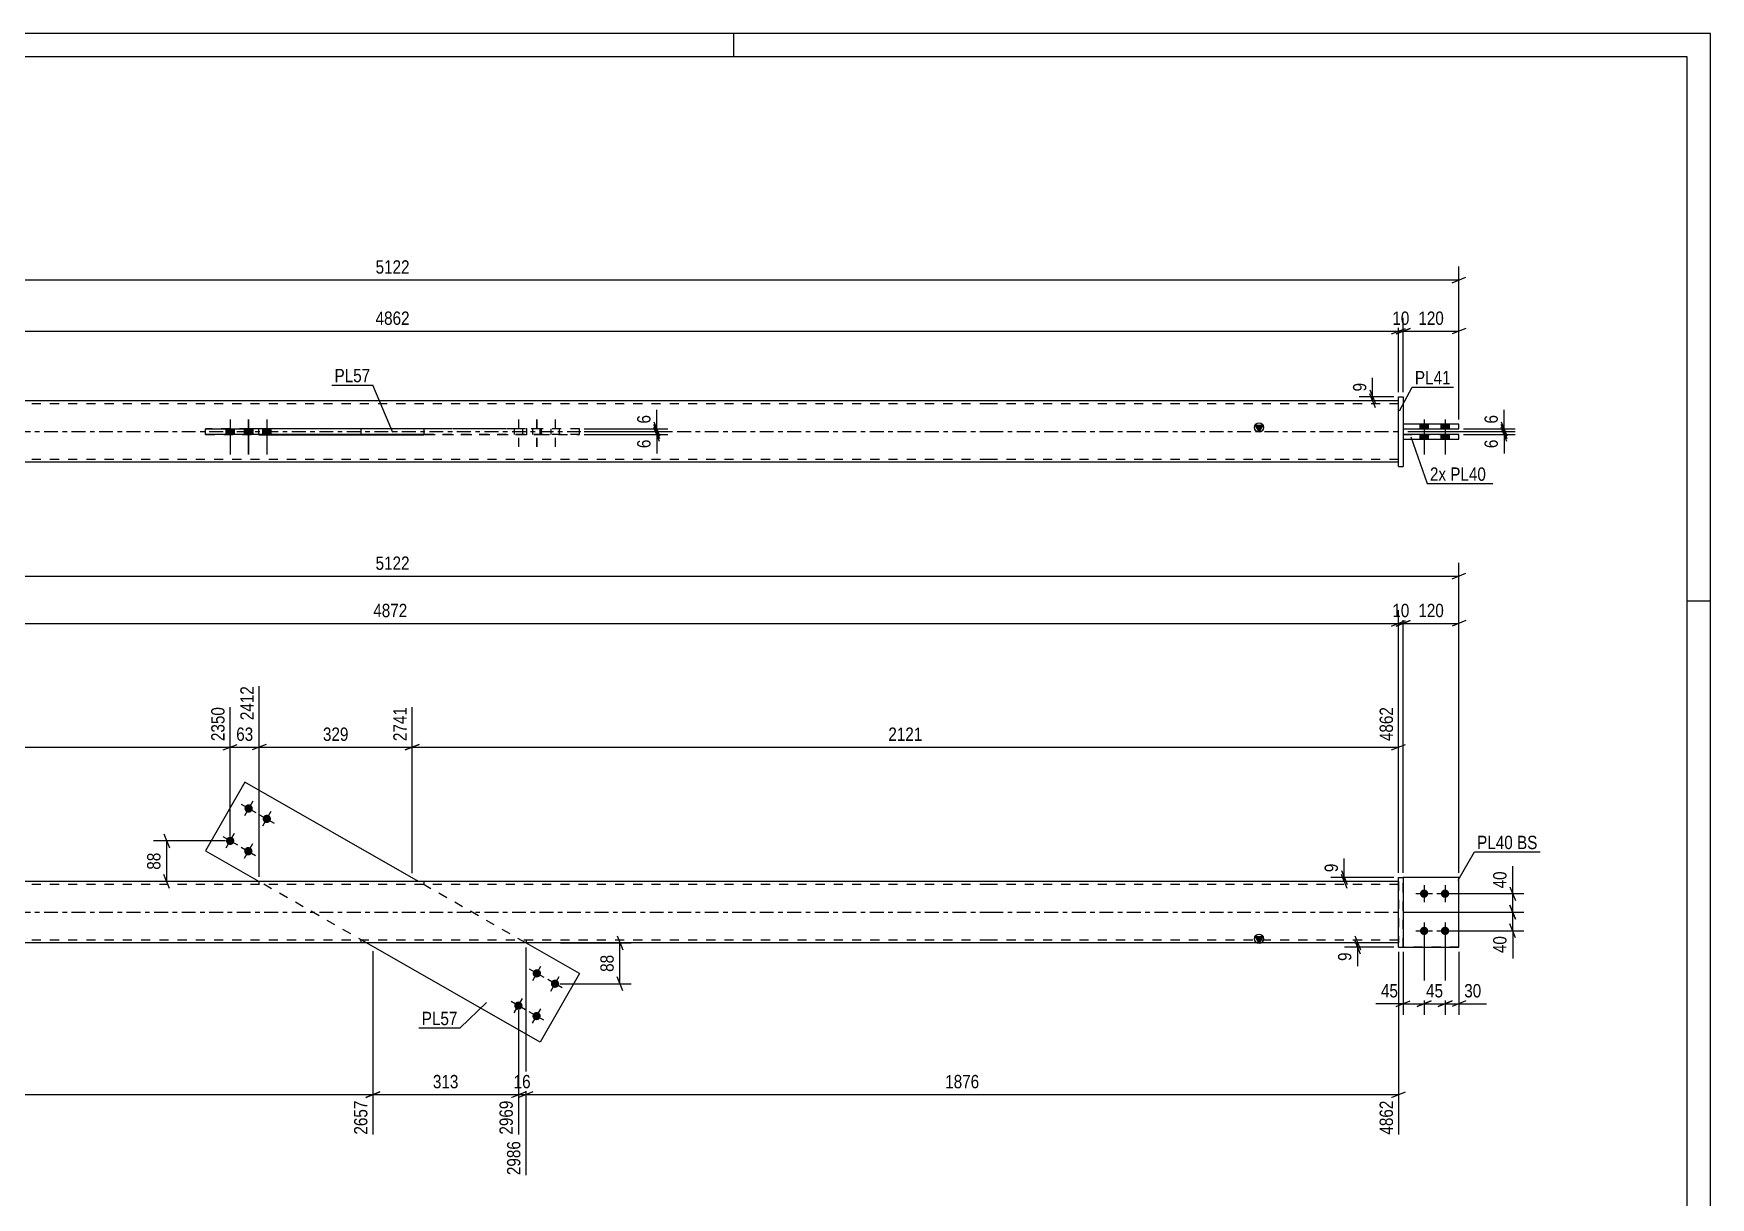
# Model space of a CAD drawing. Header units: millimetres. Extents: x 0 to 594, y 0 to 420.
# Drawn here: x 233.4 to 594, y 169.8 to 420 of the extents above; entities that cross this region are included whole.
import ezdxf

# ---------------------------------------------------------------- set-up
doc = ezdxf.new("R2010")
doc.units = ezdxf.units.MM
doc.linetypes.add('DXK_LINE_DOT2', pattern=[3.9198, 1.9599, -1.9599])
doc.linetypes.add('DXK_LINE_DOT3', pattern=[5.9187, 2.979, -0.9799, 0.9799, -0.9799])
doc.styles.add('Arial Narrow', font='ARIALN.TTF', dxfattribs={"height": 0.2})

# ---------------------------------------------------------------- blocks, each defined once
blk = doc.blocks.new('Unknown-581559523-1128')
at = {"color": 5, "linetype": 'Continuous'}
for p, q in [((594, 420), (0, 420)), ((384, 415), (384, 420)), ((594, 0), (594, 420)), ((589, 415), (5, 415)), ((589, 5), (589, 415)), ((594, 298), (589, 298))]:
    blk.add_line(p, q, dxfattribs=at)
blk = doc.blocks.new('Part-581559523-1918 - 1907')
at = {"color": 2, "linetype": 'Continuous'}
for p, q in [((278.87, 259.09), (270.43, 244.33)), ((316.21, 237.74), (278.87, 259.09)), ((270.43, 244.33), (281.96, 237.74)), ((342.39, 203.19), (305.05, 224.54)), ((350.83, 217.95), (339.3, 224.54)), ((350.83, 217.95), (342.39, 203.19))]:
    blk.add_line(p, q, dxfattribs=at)
at = {"color": 7, "linetype": 'DXK_LINE_DOT2'}
for p, q in [((305.05, 224.54), (281.96, 237.74)), ((339.3, 224.54), (316.21, 237.74))]:
    blk.add_line(p, q, dxfattribs=at)
blk = doc.blocks.new('Bolt-581559523-1910 - 1907')
at = {"linetype": 'Continuous'}
for points in [[(341.2, 217.23, -1), (342.1, 218.79, -1)], [(345.11, 215, -1), (346, 216.56, -1)], [(337.23, 210.28, -1), (338.13, 211.85, -1)], [(341.14, 208.05, -1), (342.03, 209.61, -1)]]:
    blk.add_hatch(color=1, dxfattribs=at).paths.add_polyline_path(points)
at = {"color": 1, "linetype": 'Continuous'}
for p, q in [((343.21, 217.12), (340.09, 218.9)), ((340.76, 216.45), (342.54, 219.57)), ((347.12, 214.88), (344, 216.67)), ((344.66, 214.21), (346.45, 217.34)), ((339.24, 210.17), (336.12, 211.96)), ((336.79, 209.5), (338.57, 212.63)), ((343.15, 207.94), (340.02, 209.73)), ((340.69, 207.27), (342.48, 210.39))]:
    blk.add_line(p, q, dxfattribs=at)
blk = doc.blocks.new('Bolt-581559523-1911 - 1907')
at = {"linetype": 'Continuous'}
for points in [[(280.12, 254.23, -1), (279.23, 252.66, -1)], [(284.03, 251.99, -1), (283.14, 250.43, -1)], [(276.15, 247.28, -1), (275.26, 245.72, -1)], [(280.06, 245.05, -1), (279.16, 243.48, -1)]]:
    blk.add_hatch(color=1, dxfattribs=at).paths.add_polyline_path(points)
at = {"color": 1, "linetype": 'Continuous'}
for p, q in [((278.11, 254.34), (281.24, 252.55)), ((280.57, 255.01), (278.78, 251.88)), ((284.48, 252.77), (282.69, 249.65)), ((282.02, 252.1), (285.14, 250.32)), ((274.14, 247.39), (277.27, 245.61)), ((276.6, 248.06), (274.81, 244.94)), ((280.5, 245.83), (278.72, 242.7)), ((278.05, 245.16), (281.17, 243.37))]:
    blk.add_line(p, q, dxfattribs=at)
blk = doc.blocks.new('Bolt-581559523-1913 - 1907')
at = {"linetype": 'Continuous'}
for points in [[(532.43, 236.04, -1), (532.43, 234.24, -1)], [(536.93, 236.04, -1), (536.93, 234.24, -1)], [(532.43, 228.04, -1), (532.43, 226.24, -1)], [(536.93, 228.04, -1), (536.93, 226.24, -1)]]:
    blk.add_hatch(color=1, dxfattribs=at).paths.add_polyline_path(points)
at = {"color": 1, "linetype": 'Continuous'}
for p, q in [((530.63, 235.14), (534.23, 235.14)), ((532.43, 236.94), (532.43, 233.34)), ((535.13, 235.14), (538.73, 235.14)), ((536.93, 236.94), (536.93, 233.34)), ((532.43, 228.94), (532.43, 225.34)), ((536.93, 228.94), (536.93, 225.34)), ((530.63, 227.14), (534.23, 227.14)), ((535.13, 227.14), (538.73, 227.14))]:
    blk.add_line(p, q, dxfattribs=at)
blk = doc.blocks.new('Part-581559523-1943 - 1907')
at = {"linetype": 'Continuous'}
blk.add_hatch(color=2, dxfattribs=at).paths.add_polyline_path([(496.93, 224.54), (496.13, 225.94), (497.73, 225.94)])
at = {"color": 2, "linetype": 'Continuous'}
for p, q in [((438.83, 237.74), (182.43, 237.74)), ((526.93, 237.74), (438.93, 237.74)), ((438.83, 224.54), (182.43, 224.54)), ((526.93, 224.54), (438.93, 224.54)), ((496.93, 224.54), (496.13, 225.94)), ((496.13, 225.94), (497.73, 225.94)), ((497.73, 225.94), (496.93, 224.54))]:
    blk.add_line(p, q, dxfattribs=at)
at = {"color": 7, "linetype": 'DXK_LINE_DOT2'}
for p, q in [((438.83, 237.14), (182.43, 237.14)), ((281.86, 237.74), (281.86, 237.14)), ((317.36, 237.74), (317.36, 237.14)), ((526.93, 237.14), (438.93, 237.14)), ((526.93, 237.74), (526.93, 224.54)), ((438.83, 225.14), (182.43, 225.14)), ((303.9, 224.54), (303.9, 225.14)), ((339.4, 224.54), (339.4, 225.14)), ((526.93, 225.14), (438.93, 225.14))]:
    blk.add_line(p, q, dxfattribs=at)
at = {"color": 7, "linetype": 'DXK_LINE_DOT3'}
for p, q in [((182.43, 231.14), (438.83, 231.14)), ((438.93, 231.14), (526.93, 231.14))]:
    blk.add_line(p, q, dxfattribs=at)
at = {"color": 2, "linetype": 'Continuous'}
blk.add_circle((496.93, 225.44), 1, dxfattribs=at)
blk = doc.blocks.new('Part-581559523-1948 - 1907')
at = {"color": 2, "linetype": 'Continuous'}
for p, q in [((539.93, 238.64), (527.93, 238.64)), ((539.93, 223.64), (539.93, 238.64)), ((527.93, 223.64), (539.93, 223.64))]:
    blk.add_line(p, q, dxfattribs=at)
at = {"color": 7, "linetype": 'DXK_LINE_DOT2'}
blk.add_line((527.93, 238.64), (527.93, 223.64), dxfattribs=at)
blk = doc.blocks.new('Part-581559523-1953 - 1907')
at = {"color": 7, "linetype": 'DXK_LINE_DOT2'}
for p, q in [((539.93, 238.64), (527.93, 238.64)), ((527.93, 223.64), (527.93, 238.64)), ((539.93, 223.64), (539.93, 238.64)), ((539.93, 223.64), (527.93, 223.64))]:
    blk.add_line(p, q, dxfattribs=at)
blk = doc.blocks.new('Part-581559523-1954 - 1907')
at = {"color": 2, "linetype": 'Continuous'}
for p, q in [((526.93, 238.64), (527.93, 238.64)), ((526.93, 223.64), (526.93, 238.64)), ((527.93, 238.64), (527.93, 223.64)), ((526.93, 223.64), (526.93, 223.64)), ((526.93, 223.64), (527.93, 223.64))]:
    blk.add_line(p, q, dxfattribs=at)
at = {"color": 7, "linetype": 'DXK_LINE_DOT2'}
for p, q in [((526.93, 238.64), (527.93, 238.64)), ((526.93, 223.64), (527.93, 223.64))]:
    blk.add_line(p, q, dxfattribs=at)
blk = doc.blocks.new('Part-581559523-2354 - 2348')
at = {"color": 2, "linetype": 'Continuous'}
for p, q in [((270.43, 333.85), (270.43, 335.05)), ((270.43, 335.05), (278.87, 335.05)), ((278.87, 333.85), (270.43, 333.85)), ((278.87, 333.85), (278.87, 335.05)), ((317.36, 335.05), (278.87, 335.05)), ((317.36, 333.85), (278.87, 333.85))]:
    blk.add_line(p, q, dxfattribs=at)
at = {"color": 7, "linetype": 'DXK_LINE_DOT2'}
for p, q in [((342.39, 335.05), (270.43, 335.05)), ((270.43, 333.85), (342.39, 333.85)), ((350.83, 335.05), (317.36, 335.05)), ((350.83, 333.85), (317.36, 333.85)), ((342.39, 333.85), (342.39, 335.05)), ((350.83, 335.05), (342.39, 335.05)), ((342.39, 333.85), (350.83, 333.85)), ((350.83, 333.85), (350.83, 335.05))]:
    blk.add_line(p, q, dxfattribs=at)
blk = doc.blocks.new('Bolt-581559523-2356 - 2348')
at = {"linetype": 'Continuous'}
for points in [[(533.33, 336.05), (531.53, 336.05), (531.53, 335.05), (533.33, 335.05)], [(533.33, 336.05), (531.53, 336.05), (531.53, 335.05), (533.33, 335.05)], [(537.83, 336.05), (536.03, 336.05), (536.03, 335.05), (537.83, 335.05)], [(537.83, 336.05), (536.03, 336.05), (536.03, 335.05), (537.83, 335.05)], [(533.33, 333.85), (531.53, 333.85), (531.53, 332.85), (533.33, 332.85)], [(533.33, 333.85), (531.53, 333.85), (531.53, 332.85), (533.33, 332.85)], [(537.83, 333.85), (536.03, 333.85), (536.03, 332.85), (537.83, 332.85)], [(537.83, 333.85), (536.03, 333.85), (536.03, 332.85), (537.83, 332.85)]]:
    blk.add_hatch(color=1, dxfattribs=at).paths.add_polyline_path(points)
at = {"color": 1, "linetype": 'Continuous'}
for p, q in [((531.53, 336.05), (531.53, 335.05)), ((531.53, 336.05), (531.53, 335.05)), ((532.43, 337.05), (532.43, 329.55)), ((532.43, 337.05), (532.43, 329.55)), ((533.33, 336.05), (533.33, 335.05)), ((533.33, 336.05), (533.33, 335.05)), ((536.03, 336.05), (536.03, 335.05)), ((536.03, 336.05), (536.03, 335.05)), ((536.93, 337.05), (536.93, 329.55)), ((536.93, 337.05), (536.93, 329.55)), ((537.83, 336.05), (537.83, 335.05)), ((537.83, 336.05), (537.83, 335.05)), ((531.53, 333.85), (531.53, 332.85)), ((531.53, 333.85), (531.53, 332.85)), ((533.33, 333.85), (533.33, 332.85)), ((533.33, 333.85), (533.33, 332.85)), ((536.03, 333.85), (536.03, 332.85)), ((536.03, 333.85), (536.03, 332.85)), ((537.83, 333.85), (537.83, 332.85)), ((537.83, 333.85), (537.83, 332.85))]:
    blk.add_line(p, q, dxfattribs=at)
blk = doc.blocks.new('Part-581559523-2372 - 2348')
at = {"color": 2, "linetype": 'Continuous'}
for p, q in [((526.93, 341.95), (526.93, 341.95)), ((526.93, 326.95), (526.93, 341.95)), ((526.93, 341.95), (527.93, 341.95)), ((527.93, 341.95), (527.93, 341.95)), ((527.93, 341.95), (527.93, 326.95)), ((526.93, 326.95), (527.93, 326.95)), ((526.93, 326.95), (526.93, 326.95)), ((527.93, 326.95), (527.93, 326.95))]:
    blk.add_line(p, q, dxfattribs=at)
at = {"color": 7, "linetype": 'DXK_LINE_DOT2'}
for p, q in [((526.93, 341.95), (527.93, 341.95)), ((526.93, 326.95), (527.93, 326.95)), ((527.93, 326.95), (527.93, 326.95))]:
    blk.add_line(p, q, dxfattribs=at)
blk = doc.blocks.new('Part-581559523-2377 - 2348')
at = {"color": 2, "linetype": 'Continuous'}
for p, q in [((539.93, 336.05), (527.93, 336.05)), ((527.93, 336.05), (527.93, 335.05)), ((539.93, 335.05), (539.93, 336.05)), ((527.93, 335.05), (539.93, 335.05))]:
    blk.add_line(p, q, dxfattribs=at)
at = {"color": 7, "linetype": 'DXK_LINE_DOT2'}
for p, q in [((539.93, 336.05), (527.93, 336.05)), ((527.93, 335.05), (539.93, 335.05))]:
    blk.add_line(p, q, dxfattribs=at)
blk = doc.blocks.new('Part-581559523-2382 - 2348')
at = {"color": 2, "linetype": 'Continuous'}
for p, q in [((539.93, 333.85), (527.93, 333.85)), ((527.93, 333.85), (527.93, 332.85)), ((527.93, 332.85), (539.93, 332.85)), ((539.93, 332.85), (539.93, 333.85))]:
    blk.add_line(p, q, dxfattribs=at)
at = {"color": 7, "linetype": 'DXK_LINE_DOT2'}
for p, q in [((527.93, 333.85), (539.93, 333.85)), ((527.93, 332.85), (539.93, 332.85))]:
    blk.add_line(p, q, dxfattribs=at)
blk = doc.blocks.new('Part-581559523-2387 - 2348')
at = {"linetype": 'Continuous'}
blk.add_hatch(color=2, dxfattribs=at).paths.add_polyline_path([(496.93, 334.45), (496.13, 335.85), (497.73, 335.85)])
at = {"color": 2, "linetype": 'Continuous'}
for p, q in [((438.83, 341.05), (182.43, 341.05)), ((526.93, 341.05), (438.93, 341.05)), ((496.93, 334.45), (496.13, 335.85)), ((496.13, 335.85), (497.73, 335.85)), ((497.73, 335.85), (496.93, 334.45)), ((281.86, 335.05), (281.86, 335.15)), ((281.86, 335.15), (317.36, 335.15)), ((281.86, 333.85), (281.86, 333.75)), ((281.86, 333.75), (317.36, 333.75)), ((303.9, 335.15), (303.9, 335.05)), ((303.9, 333.75), (303.9, 333.85)), ((317.36, 335.15), (317.36, 333.75)), ((438.83, 327.85), (182.43, 327.85)), ((526.93, 327.85), (438.93, 327.85))]:
    blk.add_line(p, q, dxfattribs=at)
at = {"color": 7, "linetype": 'DXK_LINE_DOT2'}
for p, q in [((438.83, 340.45), (182.43, 340.45)), ((526.93, 340.45), (438.93, 340.45)), ((526.93, 327.85), (526.93, 341.05)), ((281.86, 335.05), (281.86, 335.15)), ((281.86, 333.85), (281.86, 335.05)), ((303.9, 335.15), (339.4, 335.15)), ((303.9, 335.05), (303.9, 335.15)), ((303.9, 333.85), (303.9, 335.05)), ((339.4, 333.75), (303.9, 333.75)), ((339.4, 335.15), (339.4, 333.75)), ((438.83, 328.45), (182.43, 328.45)), ((526.93, 328.45), (438.93, 328.45))]:
    blk.add_line(p, q, dxfattribs=at)
at = {"color": 7, "linetype": 'DXK_LINE_DOT3'}
for p, q in [((182.43, 334.45), (438.83, 334.45)), ((438.93, 334.45), (526.93, 334.45))]:
    blk.add_line(p, q, dxfattribs=at)
at = {"color": 2, "linetype": 'Continuous'}
blk.add_circle((496.93, 335.35), 1, dxfattribs=at)
blk = doc.blocks.new('Bolt-581559523-2393 - 2348')
at = {"linetype": 'Continuous'}
for points in [[(276.6, 335.05), (274.8, 335.05), (274.8, 333.85), (276.6, 333.85)], [(280.51, 335.05), (278.71, 335.05), (278.71, 333.85), (280.51, 333.85)], [(280.58, 335.05), (278.78, 335.05), (278.78, 333.85), (280.58, 333.85)], [(284.48, 335.05), (282.68, 335.05), (282.68, 333.85), (284.48, 333.85)]]:
    blk.add_hatch(color=1, dxfattribs=at).paths.add_polyline_path(points)
at = {"color": 1, "linetype": 'Continuous'}
for p, q in [((275.7, 337.05), (275.7, 329.55)), ((279.61, 337.05), (279.61, 329.55)), ((279.68, 337.05), (279.68, 329.55)), ((283.58, 337.05), (283.58, 329.55)), ((274.8, 335.05), (274.8, 333.85)), ((276.6, 335.05), (276.6, 333.85)), ((278.71, 335.05), (278.71, 333.85)), ((278.78, 335.05), (278.78, 333.85)), ((280.51, 335.05), (280.51, 333.85)), ((280.58, 335.05), (280.58, 333.85)), ((282.68, 335.05), (282.68, 333.85)), ((284.48, 335.05), (284.48, 333.85))]:
    blk.add_line(p, q, dxfattribs=at)
blk = doc.blocks.new('Bolt-581559523-2394 - 2348')
at = {"color": 1, "linetype": 'DXK_LINE_DOT2'}
for p, q in [((337.68, 337.05), (337.68, 329.55)), ((341.59, 337.05), (341.59, 329.55)), ((341.65, 337.05), (341.65, 329.55)), ((345.56, 337.05), (345.56, 329.55)), ((336.78, 335.05), (336.78, 333.85)), ((338.58, 335.05), (338.58, 333.85)), ((340.69, 335.05), (340.69, 333.85)), ((340.75, 335.05), (340.75, 333.85)), ((342.49, 335.05), (342.49, 333.85)), ((342.55, 335.05), (342.55, 333.85)), ((344.66, 335.05), (344.66, 333.85)), ((346.46, 335.05), (346.46, 333.85))]:
    blk.add_line(p, q, dxfattribs=at)
blk = doc.blocks.new('StraightDimension-581559523-2110 - 1907')
at = {"color": 7, "linetype": 'Continuous'}
for p, q in [((532.43, 226.14), (532.43, 209.09)), ((527.93, 222.64), (527.93, 209.09)), ((526.43, 210.89), (529.43, 212.09)), ((527.93, 211.49), (532.43, 211.49)), ((533.93, 212.09), (530.93, 210.89))]:
    blk.add_line(p, q, dxfattribs=at)
at = {"color": 0}
blk.add_wipeout([(527.41, 212.24), (527.41, 216.44), (522.55, 216.44), (522.55, 212.24)], dxfattribs=at)
at = {"color": 7, "linetype": 'Continuous'}
blk.add_line((527.93, 211.49), (522.02, 211.49), dxfattribs=at)
blk.add_line((527.93, 211.49), (522.02, 211.49), dxfattribs=at)
at = {"color": 3, "style": 'Arial Narrow'}
blk.add_text('45', height=2.863, dxfattribs=at).set_placement((523.15, 212.84))
blk = doc.blocks.new('StraightDimension-581559523-2253 - 1907')
at = {"color": 7, "linetype": 'Continuous'}
for p, q in [((275.7, 247.5), (275.7, 275.24)), ((95.83, 267.23), (92.83, 266.03)), ((94.33, 238.74), (94.33, 269.76)), ((274.2, 266.03), (277.2, 267.23)), ((94.33, 266.63), (275.7, 266.63))]:
    blk.add_line(p, q, dxfattribs=at)
at = {"color": 0, "linetype": 'Continuous'}
for points in [[(275.1, 275.84), (270.9, 275.84), (270.9, 267.33), (275.1, 267.33)], [(93.73, 270.36), (89.53, 270.36), (89.53, 267.33), (93.73, 267.33)]]:
    blk.add_wipeout(points, dxfattribs=at)
at = {"color": 0}
blk.add_wipeout([(189.28, 267.38), (189.28, 271.58), (180.76, 271.58), (180.76, 267.38)], dxfattribs=at)
at = {"color": 3, "linetype": 'Continuous', "style": 'Arial Narrow'}
for s, height, p in [('2350', 2.863, (274.5, 267.93)), ('0', 2.86, (93.13, 267.93))]:
    blk.add_text(s, height=height, rotation=90.0002, dxfattribs=at).set_placement(p)
at = {"color": 3, "style": 'Arial Narrow'}
blk.add_text('2350', height=2.863, dxfattribs=at).set_placement((181.36, 267.98))
blk = doc.blocks.new('StraightDimension-581559523-2018 - 1907')
at = {"color": 7, "linetype": 'Continuous'}
for p, q in [((525.93, 238.64), (512.4, 238.64)), ((514.65, 240.14), (515.85, 237.14)), ((515.85, 236.24), (514.65, 239.24)), ((515.25, 237.74), (515.25, 238.64)), ((525.93, 237.74), (512.4, 237.74))]:
    blk.add_line(p, q, dxfattribs=at)
at = {"color": 0}
blk.add_wipeout([(514.5, 242.19), (510.3, 242.19), (510.3, 239.16), (514.5, 239.16)], dxfattribs=at)
at = {"color": 7, "linetype": 'Continuous'}
blk.add_line((515.25, 238.64), (515.25, 242.72), dxfattribs=at)
blk.add_line((515.25, 238.64), (515.25, 242.72), dxfattribs=at)
at = {"color": 3, "style": 'Arial Narrow'}
blk.add_text('9', height=2.86, rotation=90.0002, dxfattribs=at).set_placement((513.9, 239.76))
blk = doc.blocks.new('StraightDimension-581559523-2033 - 1907')
at = {"color": 7, "linetype": 'Continuous'}
for p, q in [((537.93, 235.14), (553.89, 235.14)), ((550.89, 236.64), (552.09, 233.64)), ((551.49, 231.14), (551.49, 235.14)), ((527.93, 231.14), (553.89, 231.14)), ((552.09, 229.64), (550.89, 232.64))]:
    blk.add_line(p, q, dxfattribs=at)
at = {"color": 0}
blk.add_wipeout([(550.74, 240.52), (546.54, 240.52), (546.54, 235.66), (550.74, 235.66)], dxfattribs=at)
at = {"color": 7, "linetype": 'Continuous'}
blk.add_line((551.49, 235.14), (551.49, 241.04), dxfattribs=at)
blk.add_line((551.49, 235.14), (551.49, 241.04), dxfattribs=at)
at = {"color": 3, "style": 'Arial Narrow'}
blk.add_text('40', height=2.863, rotation=90.0002, dxfattribs=at).set_placement((550.14, 236.26))
blk = doc.blocks.new('StraightDimension-581559523-2062 - 1907')
at = {"color": 7, "linetype": 'Continuous'}
for p, q in [((346.77, 224.54), (361.92, 224.54)), ((358.92, 226.04), (360.12, 223.04)), ((359.52, 215.78), (359.52, 224.54)), ((360.12, 214.28), (358.92, 217.28)), ((346.56, 215.78), (361.92, 215.78))]:
    blk.add_line(p, q, dxfattribs=at)
at = {"color": 0}
blk.add_wipeout([(358.77, 222.59), (354.57, 222.59), (354.57, 217.73), (358.77, 217.73)], dxfattribs=at)
at = {"color": 3, "style": 'Arial Narrow'}
blk.add_text('88', height=2.863, rotation=90.0002, dxfattribs=at).set_placement((358.17, 218.33))
blk = doc.blocks.new('StraightDimension-581559523-1963 - 1907')
at = {"color": 7, "linetype": 'Continuous'}
for p, q in [((527.93, 239.64), (527.93, 296.07)), ((539.93, 239.64), (539.93, 296.07)), ((526.43, 292.62), (529.43, 293.82)), ((527.93, 293.22), (539.93, 293.22)), ((541.43, 293.82), (538.43, 292.62))]:
    blk.add_line(p, q, dxfattribs=at)
at = {"color": 0}
blk.add_wipeout([(537.27, 293.97), (537.27, 298.17), (530.59, 298.17), (530.59, 293.97)], dxfattribs=at)
at = {"color": 3, "style": 'Arial Narrow'}
blk.add_text('120', height=2.863, dxfattribs=at).set_placement((531.19, 294.57))
blk = doc.blocks.new('StraightDimension-581559523-1979 - 1907')
at = {"color": 7, "linetype": 'Continuous'}
for p, q in [((526.93, 239.64), (526.93, 296.07)), ((527.93, 239.64), (527.93, 296.07)), ((525.43, 292.62), (528.43, 293.82)), ((529.43, 293.82), (526.43, 292.62)), ((526.93, 293.22), (527.93, 293.22))]:
    blk.add_line(p, q, dxfattribs=at)
at = {"color": 0}
blk.add_wipeout([(529.86, 293.97), (529.86, 298.17), (525, 298.17), (525, 293.97)], dxfattribs=at)
at = {"color": 3, "style": 'Arial Narrow'}
blk.add_text('10', height=2.863, dxfattribs=at).set_placement((525.6, 294.57))
blk = doc.blocks.new('StraightDimension-581559523-2263 - 1907')
at = {"color": 7, "linetype": 'Continuous'}
for p, q in [((281.96, 238.74), (281.96, 279.74)), ((275.7, 247.5), (275.7, 275.24)), ((274.2, 266.03), (277.2, 267.23)), ((283.46, 267.23), (280.46, 266.03)), ((275.7, 266.63), (281.96, 266.63))]:
    blk.add_line(p, q, dxfattribs=at)
at = {"color": 0}
blk.add_wipeout([(281.26, 267.38), (281.26, 271.58), (276.41, 271.58), (276.41, 267.38)], dxfattribs=at)
at = {"color": 0, "linetype": 'Continuous'}
blk.add_wipeout([(281.36, 280.34), (277.16, 280.34), (277.16, 271.83), (281.36, 271.83)], dxfattribs=at)
at = {"color": 3, "linetype": 'Continuous', "style": 'Arial Narrow'}
blk.add_text('2412', height=2.863, rotation=90.0002, dxfattribs=at).set_placement((280.76, 272.43))
at = {"color": 3, "style": 'Arial Narrow'}
blk.add_text('63', height=2.863, dxfattribs=at).set_placement((277.01, 267.98))
blk = doc.blocks.new('StraightDimension-581559523-1990 - 1907')
at = {"color": 7, "linetype": 'Continuous'}
for p, q in [((526.93, 239.64), (526.93, 296.07)), ((93.33, 293.22), (526.93, 293.22)), ((525.43, 292.62), (528.43, 293.82))]:
    blk.add_line(p, q, dxfattribs=at)
at = {"color": 0}
blk.add_wipeout([(314.39, 293.97), (314.39, 298.17), (305.88, 298.17), (305.88, 293.97)], dxfattribs=at)
at = {"color": 3, "style": 'Arial Narrow'}
blk.add_text('4872', height=2.863, dxfattribs=at).set_placement((306.48, 294.57))
blk = doc.blocks.new('StraightDimension-581559523-2025 - 1907')
at = {"color": 7, "linetype": 'Continuous'}
for p, q in [((274.7, 246.5), (259.21, 246.5)), ((261.46, 248), (262.66, 245)), ((262.06, 237.74), (262.06, 246.5)), ((262.66, 236.24), (261.46, 239.24)), ((270.12, 237.74), (259.21, 237.74))]:
    blk.add_line(p, q, dxfattribs=at)
at = {"color": 0}
blk.add_wipeout([(261.31, 244.55), (257.11, 244.55), (257.11, 239.69), (261.31, 239.69)], dxfattribs=at)
at = {"color": 3, "style": 'Arial Narrow'}
blk.add_text('88', height=2.863, rotation=90.0002, dxfattribs=at).set_placement((260.71, 240.29))
blk = doc.blocks.new('StraightDimension-581559523-2048 - 1907')
at = {"color": 7, "linetype": 'Continuous'}
for p, q in [((527.93, 231.14), (553.89, 231.14)), ((550.89, 232.64), (552.09, 229.64)), ((551.49, 227.14), (551.49, 231.14)), ((552.09, 225.64), (550.89, 228.64)), ((537.93, 227.14), (553.89, 227.14))]:
    blk.add_line(p, q, dxfattribs=at)
at = {"color": 0}
blk.add_wipeout([(550.74, 226.61), (546.54, 226.61), (546.54, 221.76), (550.74, 221.76)], dxfattribs=at)
at = {"color": 7, "linetype": 'Continuous'}
blk.add_line((551.49, 227.14), (551.49, 221.23), dxfattribs=at)
blk.add_line((551.49, 227.14), (551.49, 221.23), dxfattribs=at)
at = {"color": 3, "style": 'Arial Narrow'}
blk.add_text('40', height=2.863, rotation=90.0002, dxfattribs=at).set_placement((550.14, 222.36))
blk = doc.blocks.new('StraightDimension-581559523-2279 - 1907')
at = {"color": 7, "linetype": 'Continuous'}
for p, q in [((281.96, 238.74), (281.96, 279.74)), ((314.85, 239.52), (314.85, 275.24)), ((283.46, 267.23), (280.46, 266.03)), ((313.35, 266.03), (316.35, 267.23)), ((281.96, 266.63), (314.85, 266.63))]:
    blk.add_line(p, q, dxfattribs=at)
at = {"color": 0, "linetype": 'Continuous'}
blk.add_wipeout([(314.25, 275.84), (310.05, 275.84), (310.05, 267.33), (314.25, 267.33)], dxfattribs=at)
at = {"color": 0}
blk.add_wipeout([(301.75, 267.38), (301.75, 271.58), (295.06, 271.58), (295.06, 267.38)], dxfattribs=at)
at = {"color": 3, "linetype": 'Continuous', "style": 'Arial Narrow'}
blk.add_text('2741', height=2.863, rotation=90.0002, dxfattribs=at).set_placement((313.65, 267.93))
at = {"color": 3, "style": 'Arial Narrow'}
blk.add_text('329', height=2.863, dxfattribs=at).set_placement((295.66, 267.98))
blk = doc.blocks.new('StraightDimension-581559523-2215 - 1907')
at = {"color": 7, "linetype": 'Continuous'}
for p, q in [((94.33, 222.64), (94.33, 188.83)), ((306.41, 222.76), (306.41, 183.35)), ((95.83, 192.56), (92.83, 191.36)), ((94.33, 191.96), (306.41, 191.96)), ((304.91, 191.36), (307.91, 192.56))]:
    blk.add_line(p, q, dxfattribs=at)
at = {"color": 0}
blk.add_wipeout([(204.63, 192.71), (204.63, 196.91), (196.12, 196.91), (196.12, 192.71)], dxfattribs=at)
at = {"color": 0, "linetype": 'Continuous'}
for points in [[(93.73, 191.26), (89.53, 191.26), (89.53, 188.23), (93.73, 188.23)], [(305.81, 191.26), (301.61, 191.26), (301.61, 182.75), (305.81, 182.75)]]:
    blk.add_wipeout(points, dxfattribs=at)
at = {"color": 3, "style": 'Arial Narrow'}
blk.add_text('2657', height=2.863, dxfattribs=at).set_placement((196.72, 193.31))
at = {"color": 3, "linetype": 'Continuous', "style": 'Arial Narrow'}
for s, height, p in [('0', 2.86, (93.13, 188.83)), ('2657', 2.863, (305.21, 183.35))]:
    blk.add_text(s, height=height, rotation=90.0002, dxfattribs=at).set_placement(p)
blk = doc.blocks.new('StraightDimension-581559523-2087 - 1907')
at = {"color": 7, "linetype": 'Continuous'}
for p, q in [((536.93, 226.14), (536.93, 209.09)), ((539.93, 222.64), (539.93, 209.09)), ((535.43, 210.89), (538.43, 212.09)), ((536.93, 211.49), (539.93, 211.49)), ((541.43, 212.09), (538.43, 210.89))]:
    blk.add_line(p, q, dxfattribs=at)
at = {"color": 0}
blk.add_wipeout([(545.31, 212.24), (545.31, 216.44), (540.46, 216.44), (540.46, 212.24)], dxfattribs=at)
at = {"color": 7, "linetype": 'Continuous'}
blk.add_line((539.93, 211.49), (545.84, 211.49), dxfattribs=at)
blk.add_line((539.93, 211.49), (545.84, 211.49), dxfattribs=at)
at = {"color": 3, "style": 'Arial Narrow'}
blk.add_text('30', height=2.863, dxfattribs=at).set_placement((541.06, 212.84))
blk = doc.blocks.new('StraightDimension-581559523-2100 - 1907')
at = {"color": 7, "linetype": 'Continuous'}
for p, q in [((532.43, 226.14), (532.43, 209.09)), ((536.93, 226.14), (536.93, 209.09)), ((530.93, 210.89), (533.93, 212.09)), ((532.43, 211.49), (536.93, 211.49)), ((538.43, 212.09), (535.43, 210.89))]:
    blk.add_line(p, q, dxfattribs=at)
at = {"color": 0}
blk.add_wipeout([(537.11, 212.24), (537.11, 216.44), (532.25, 216.44), (532.25, 212.24)], dxfattribs=at)
at = {"color": 3, "style": 'Arial Narrow'}
blk.add_text('45', height=2.863, dxfattribs=at).set_placement((532.85, 212.84))
blk = doc.blocks.new('StraightDimension-581559523-2304 - 1907')
at = {"color": 7, "linetype": 'Continuous'}
for p, q in [((81.33, 303.39), (539.93, 303.39)), ((538.43, 302.79), (541.43, 303.99)), ((539.93, 239.64), (539.93, 306.24))]:
    blk.add_line(p, q, dxfattribs=at)
at = {"color": 0}
blk.add_wipeout([(314.89, 304.14), (314.89, 308.34), (306.38, 308.34), (306.38, 304.14)], dxfattribs=at)
at = {"color": 3, "style": 'Arial Narrow'}
blk.add_text('5122', height=2.863, dxfattribs=at).set_placement((306.98, 304.74))
blk = doc.blocks.new('StraightDimension-581559523-2127 - 1907')
at = {"color": 7, "linetype": 'Continuous'}
for p, q in [((525.93, 224.54), (515.28, 224.54)), ((525.93, 223.64), (515.28, 223.64)), ((517.53, 226.04), (518.73, 223.04)), ((518.73, 222.14), (517.53, 225.14)), ((518.13, 223.64), (518.13, 224.54))]:
    blk.add_line(p, q, dxfattribs=at)
at = {"color": 0}
blk.add_wipeout([(517.38, 223.11), (513.18, 223.11), (513.18, 220.08), (517.38, 220.08)], dxfattribs=at)
at = {"color": 7, "linetype": 'Continuous'}
blk.add_line((518.13, 223.64), (518.13, 219.56), dxfattribs=at)
blk.add_line((518.13, 223.64), (518.13, 219.56), dxfattribs=at)
at = {"color": 3, "style": 'Arial Narrow'}
blk.add_text('9', height=2.86, rotation=90.0002, dxfattribs=at).set_placement((516.78, 220.68))
blk = doc.blocks.new('StraightDimension-581559523-2181 - 1907')
at = {"color": 7, "linetype": 'Continuous'}
for p, q in [((339.3, 223.54), (339.3, 174.65)), ((526.93, 222.64), (526.93, 183.35)), ((340.8, 192.56), (337.8, 191.36)), ((339.3, 191.96), (526.93, 191.96)), ((525.43, 191.36), (528.43, 192.56))]:
    blk.add_line(p, q, dxfattribs=at)
at = {"color": 0}
blk.add_wipeout([(437.37, 192.71), (437.37, 196.91), (428.86, 196.91), (428.86, 192.71)], dxfattribs=at)
at = {"color": 0, "linetype": 'Continuous'}
blk.add_wipeout([(526.33, 191.26), (522.13, 191.26), (522.13, 182.75), (526.33, 182.75)], dxfattribs=at)
at = {"color": 3, "style": 'Arial Narrow'}
blk.add_text('1876', height=2.863, dxfattribs=at).set_placement((429.46, 193.31))
at = {"color": 3, "linetype": 'Continuous', "style": 'Arial Narrow'}
blk.add_text('4862', height=2.863, rotation=90.0002, dxfattribs=at).set_placement((525.73, 183.35))
blk = doc.blocks.new('StraightDimension-581559523-2193 - 1907')
at = {"color": 7, "linetype": 'Continuous'}
for p, q in [((339.3, 223.54), (339.3, 174.65)), ((337.68, 210.07), (337.68, 183.35)), ((336.18, 191.36), (339.18, 192.56)), ((337.68, 191.96), (339.3, 191.96)), ((340.8, 192.56), (337.8, 191.36))]:
    blk.add_line(p, q, dxfattribs=at)
at = {"color": 0}
blk.add_wipeout([(340.92, 192.71), (340.92, 196.91), (336.06, 196.91), (336.06, 192.71)], dxfattribs=at)
at = {"color": 0, "linetype": 'Continuous'}
blk.add_wipeout([(338.7, 182.56), (334.5, 182.56), (334.5, 174.05), (338.7, 174.05)], dxfattribs=at)
at = {"color": 3, "style": 'Arial Narrow'}
blk.add_text('16', height=2.863, dxfattribs=at).set_placement((336.66, 193.31))
at = {"color": 3, "linetype": 'Continuous', "style": 'Arial Narrow'}
blk.add_text('2986', height=2.863, rotation=90.0002, dxfattribs=at).set_placement((338.1, 174.65))
blk = doc.blocks.new('StraightDimension-581559523-2207 - 1907')
at = {"color": 7, "linetype": 'Continuous'}
for p, q in [((306.41, 222.76), (306.41, 183.35)), ((337.68, 210.07), (337.68, 183.35)), ((307.91, 192.56), (304.91, 191.36)), ((306.41, 191.96), (337.68, 191.96)), ((336.18, 191.36), (339.18, 192.56))]:
    blk.add_line(p, q, dxfattribs=at)
at = {"color": 0}
blk.add_wipeout([(325.39, 192.71), (325.39, 196.91), (318.7, 196.91), (318.7, 192.71)], dxfattribs=at)
at = {"color": 0, "linetype": 'Continuous'}
blk.add_wipeout([(337.08, 191.26), (332.88, 191.26), (332.88, 182.75), (337.08, 182.75)], dxfattribs=at)
at = {"color": 3, "style": 'Arial Narrow'}
blk.add_text('313', height=2.863, dxfattribs=at).set_placement((319.3, 193.31))
at = {"color": 3, "linetype": 'Continuous', "style": 'Arial Narrow'}
blk.add_text('2969', height=2.863, rotation=90.0002, dxfattribs=at).set_placement((336.48, 183.35))
blk = doc.blocks.new('StraightDimension-581559523-2295 - 1907')
at = {"color": 7, "linetype": 'Continuous'}
for p, q in [((314.85, 239.52), (314.85, 275.24)), ((526.93, 239.64), (526.93, 275.24)), ((316.35, 267.23), (313.35, 266.03)), ((525.43, 266.03), (528.43, 267.23)), ((314.85, 266.63), (526.93, 266.63))]:
    blk.add_line(p, q, dxfattribs=at)
at = {"color": 0, "linetype": 'Continuous'}
blk.add_wipeout([(526.33, 275.84), (522.13, 275.84), (522.13, 267.33), (526.33, 267.33)], dxfattribs=at)
at = {"color": 0}
blk.add_wipeout([(425.15, 267.38), (425.15, 271.58), (416.63, 271.58), (416.63, 267.38)], dxfattribs=at)
at = {"color": 3, "linetype": 'Continuous', "style": 'Arial Narrow'}
blk.add_text('4862', height=2.863, rotation=90.0002, dxfattribs=at).set_placement((525.73, 267.93))
at = {"color": 3, "style": 'Arial Narrow'}
blk.add_text('2121', height=2.863, dxfattribs=at).set_placement((417.23, 267.98))
blk = doc.blocks.new('StraightDimension-581559523-2398 - 2348')
at = {"color": 7, "linetype": 'Continuous'}
for p, q in [((539.93, 337.05), (539.93, 369.9)), ((81.33, 367.05), (539.93, 367.05)), ((538.43, 366.45), (541.43, 367.65))]:
    blk.add_line(p, q, dxfattribs=at)
at = {"color": 0}
blk.add_wipeout([(314.89, 367.8), (314.89, 372), (306.38, 372), (306.38, 367.8)], dxfattribs=at)
at = {"color": 3, "style": 'Arial Narrow'}
blk.add_text('5122', height=2.863, dxfattribs=at).set_placement((306.98, 368.4))
blk = doc.blocks.new('StraightDimension-581559523-2429 - 2348')
at = {"color": 7, "linetype": 'Continuous'}
for p, q in [((526.93, 342.95), (526.93, 358.89)), ((94.33, 356.04), (526.93, 356.04)), ((525.43, 355.44), (528.43, 356.64))]:
    blk.add_line(p, q, dxfattribs=at)
at = {"color": 0}
blk.add_wipeout([(314.89, 356.79), (314.89, 360.99), (306.38, 360.99), (306.38, 356.79)], dxfattribs=at)
at = {"color": 3, "style": 'Arial Narrow'}
blk.add_text('4862', height=2.863, dxfattribs=at).set_placement((306.98, 357.39))
blk = doc.blocks.new('StraightDimension-581559523-2439 - 2348')
at = {"color": 7, "linetype": 'Continuous'}
for p, q in [((526.93, 342.95), (526.93, 358.89)), ((527.93, 342.95), (527.93, 358.89)), ((525.43, 355.44), (528.43, 356.64)), ((529.43, 356.64), (526.43, 355.44)), ((526.93, 356.04), (527.93, 356.04))]:
    blk.add_line(p, q, dxfattribs=at)
at = {"color": 0}
blk.add_wipeout([(529.86, 356.79), (529.86, 360.99), (525, 360.99), (525, 356.79)], dxfattribs=at)
at = {"color": 3, "style": 'Arial Narrow'}
blk.add_text('10', height=2.863, dxfattribs=at).set_placement((525.6, 357.39))
blk = doc.blocks.new('StraightDimension-581559523-2449 - 2348')
at = {"color": 7, "linetype": 'Continuous'}
for p, q in [((527.93, 342.95), (527.93, 358.89)), ((539.93, 337.05), (539.93, 358.89)), ((526.43, 355.44), (529.43, 356.64)), ((527.93, 356.04), (539.93, 356.04)), ((541.43, 356.64), (538.43, 355.44))]:
    blk.add_line(p, q, dxfattribs=at)
at = {"color": 0}
blk.add_wipeout([(537.27, 356.79), (537.27, 360.99), (530.59, 360.99), (530.59, 356.79)], dxfattribs=at)
at = {"color": 3, "style": 'Arial Narrow'}
blk.add_text('120', height=2.863, dxfattribs=at).set_placement((531.19, 357.39))
blk = doc.blocks.new('StraightDimension-581559523-2524 - 2348')
at = {"color": 7, "linetype": 'Continuous'}
for p, q in [((549.03, 335.95), (550.23, 332.95)), ((550.23, 332.35), (549.03, 335.35)), ((528.93, 334.45), (552.03, 334.45)), ((540.93, 333.85), (552.03, 333.85)), ((549.63, 333.85), (549.63, 334.45))]:
    blk.add_line(p, q, dxfattribs=at)
at = {"color": 0}
blk.add_wipeout([(548.88, 333.33), (544.68, 333.33), (544.68, 330.3), (548.88, 330.3)], dxfattribs=at)
at = {"color": 7, "linetype": 'Continuous'}
blk.add_line((549.63, 333.85), (549.63, 329.77), dxfattribs=at)
blk.add_line((549.63, 333.85), (549.63, 329.77), dxfattribs=at)
at = {"color": 3, "style": 'Arial Narrow'}
blk.add_text('6', height=2.86, rotation=90.0002, dxfattribs=at).set_placement((548.28, 330.9))
blk = doc.blocks.new('StraightDimension-581559523-2471 - 2348')
at = {"color": 7, "linetype": 'Continuous'}
for p, q in [((366.84, 335.95), (368.04, 332.95)), ((368.04, 332.35), (366.84, 335.35)), ((351.83, 334.45), (369.84, 334.45)), ((351.83, 333.85), (369.84, 333.85)), ((367.44, 333.85), (367.44, 334.45))]:
    blk.add_line(p, q, dxfattribs=at)
at = {"color": 0}
blk.add_wipeout([(366.69, 333.33), (362.49, 333.33), (362.49, 330.3), (366.69, 330.3)], dxfattribs=at)
at = {"color": 7, "linetype": 'Continuous'}
blk.add_line((367.44, 333.85), (367.44, 329.77), dxfattribs=at)
blk.add_line((367.44, 333.85), (367.44, 329.77), dxfattribs=at)
at = {"color": 3, "style": 'Arial Narrow'}
blk.add_text('6', height=2.86, rotation=90.0002, dxfattribs=at).set_placement((366.09, 330.9))
blk = doc.blocks.new('StraightDimension-581559523-2475 - 2348')
at = {"color": 7, "linetype": 'Continuous'}
for p, q in [((366.84, 336.55), (368.04, 333.55)), ((368.04, 332.95), (366.84, 335.95)), ((351.83, 335.05), (369.84, 335.05)), ((351.83, 334.45), (369.84, 334.45)), ((367.44, 334.45), (367.44, 335.05))]:
    blk.add_line(p, q, dxfattribs=at)
at = {"color": 0}
blk.add_wipeout([(366.69, 338.6), (362.49, 338.6), (362.49, 335.58), (366.69, 335.58)], dxfattribs=at)
at = {"color": 7, "linetype": 'Continuous'}
blk.add_line((367.44, 335.05), (367.44, 339.13), dxfattribs=at)
blk.add_line((367.44, 335.05), (367.44, 339.13), dxfattribs=at)
at = {"color": 3, "style": 'Arial Narrow'}
blk.add_text('6', height=2.86, rotation=90.0002, dxfattribs=at).set_placement((366.09, 336.18))
blk = doc.blocks.new('StraightDimension-581559523-2533 - 2348')
at = {"color": 7, "linetype": 'Continuous'}
for p, q in [((549.03, 336.55), (550.23, 333.55)), ((550.23, 332.95), (549.03, 335.95)), ((528.93, 334.45), (552.03, 334.45)), ((540.93, 335.05), (552.03, 335.05)), ((549.63, 334.45), (549.63, 335.05))]:
    blk.add_line(p, q, dxfattribs=at)
at = {"color": 0}
blk.add_wipeout([(548.88, 338.6), (544.68, 338.6), (544.68, 335.58), (548.88, 335.58)], dxfattribs=at)
at = {"color": 7, "linetype": 'Continuous'}
blk.add_line((549.63, 335.05), (549.63, 339.13), dxfattribs=at)
blk.add_line((549.63, 335.05), (549.63, 339.13), dxfattribs=at)
at = {"color": 3, "style": 'Arial Narrow'}
blk.add_text('6', height=2.86, rotation=90.0002, dxfattribs=at).set_placement((548.28, 336.18))
blk = doc.blocks.new('StraightDimension-581559523-2543 - 2348')
at = {"color": 7, "linetype": 'Continuous'}
for p, q in [((520.75, 343.45), (521.95, 340.45)), ((521.95, 339.55), (520.75, 342.55)), ((525.93, 341.95), (518.5, 341.95)), ((525.93, 341.05), (518.5, 341.05)), ((521.35, 341.05), (521.35, 341.95))]:
    blk.add_line(p, q, dxfattribs=at)
at = {"color": 0}
blk.add_wipeout([(520.6, 345.5), (516.4, 345.5), (516.4, 342.48), (520.6, 342.48)], dxfattribs=at)
at = {"color": 7, "linetype": 'Continuous'}
blk.add_line((521.35, 341.95), (521.35, 346.03), dxfattribs=at)
blk.add_line((521.35, 341.95), (521.35, 346.03), dxfattribs=at)
at = {"color": 3, "style": 'Arial Narrow'}
blk.add_text('9', height=2.86, rotation=90.0002, dxfattribs=at).set_placement((520, 343.08))
blk = doc.blocks.new('Mark-581559523-1914 - 1907')
at = {"color": 0}
blk.add_wipeout([(324.58, 206.88), (324.58, 209.88), (316.91, 209.88), (316.91, 206.88)], dxfattribs=at)
blk.add_wipeout([(324.58, 206.88), (324.58, 209.88), (316.91, 209.88), (316.91, 206.88)], dxfattribs=at)
at = {"color": 30, "linetype": 'Continuous'}
for p in [(330.86, 211.76), (316.31, 206.28)]:
    blk.add_line(p, (325.18, 206.28), dxfattribs=at)
at = {"color": 3, "style": 'Arial Narrow'}
blk.add_text('PL57', height=2.863, dxfattribs=at).set_placement((316.91, 206.88))
blk = doc.blocks.new('MarkSet-581559523-2339 - 1907')
at = {"color": 0}
blk.add_wipeout([(551.51, 244.72), (551.51, 247.72), (543.83, 247.72), (543.83, 244.72)], dxfattribs=at)
blk.add_wipeout([(551.51, 244.72), (551.51, 247.72), (543.83, 247.72), (543.83, 244.72)], dxfattribs=at)
at = {"color": 30, "linetype": 'Continuous'}
blk.add_line((539.73, 238.06), (543.23, 244.12), dxfattribs=at)
at = {"color": 0}
blk.add_wipeout([(556.79, 244.72), (556.79, 247.72), (552.41, 247.72), (552.41, 244.72)], dxfattribs=at)
blk.add_wipeout([(556.79, 244.72), (556.79, 247.72), (552.41, 247.72), (552.41, 244.72)], dxfattribs=at)
at = {"color": 30, "linetype": 'Continuous'}
blk.add_line((543.23, 244.12), (557.39, 244.12), dxfattribs=at)
at = {"color": 3, "style": 'Arial Narrow'}
for s, p in [('PL40', (543.83, 244.72)), ('BS', (552.41, 244.72))]:
    blk.add_text(s, height=2.863, dxfattribs=at).set_placement(p)
blk = doc.blocks.new('Mark-581559523-2350 - 2348')
at = {"color": 0}
blk.add_wipeout([(305.82, 345.06), (305.82, 348.06), (298.15, 348.06), (298.15, 345.06)], dxfattribs=at)
blk.add_wipeout([(305.82, 345.06), (305.82, 348.06), (298.15, 348.06), (298.15, 345.06)], dxfattribs=at)
at = {"color": 30, "linetype": 'Continuous'}
for p in [(297.55, 344.46), (310.72, 334.28)]:
    blk.add_line(p, (306.42, 344.46), dxfattribs=at)
at = {"color": 3, "style": 'Arial Narrow'}
blk.add_text('PL57', height=2.863, dxfattribs=at).set_placement((298.15, 345.06))
blk = doc.blocks.new('Mark-581559523-2368 - 2348')
at = {"color": 0}
blk.add_wipeout([(538.12, 344.61), (538.12, 347.61), (530.45, 347.61), (530.45, 344.61)], dxfattribs=at)
blk.add_wipeout([(538.12, 344.61), (538.12, 347.61), (530.45, 347.61), (530.45, 344.61)], dxfattribs=at)
at = {"color": 30, "linetype": 'Continuous'}
for p, q in [((527.16, 338.93), (529.85, 344.01)), ((529.85, 344.01), (538.72, 344.01))]:
    blk.add_line(p, q, dxfattribs=at)
at = {"color": 3, "style": 'Arial Narrow'}
blk.add_text('PL41', height=2.863, dxfattribs=at).set_placement((530.45, 344.61))
blk = doc.blocks.new('MarkSet-581559523-2581 - 2348')
at = {"color": 0}
blk.add_wipeout([(537.15, 323.88), (537.15, 326.88), (533.68, 326.88), (533.68, 323.88)], dxfattribs=at)
blk.add_wipeout([(537.15, 323.88), (537.15, 326.88), (533.68, 326.88), (533.68, 323.88)], dxfattribs=at)
at = {"color": 30, "linetype": 'Continuous'}
blk.add_line((529.55, 333.31), (533.08, 323.28), dxfattribs=at)
at = {"color": 0}
blk.add_wipeout([(545.73, 323.88), (545.73, 326.88), (538.05, 326.88), (538.05, 323.88)], dxfattribs=at)
blk.add_wipeout([(545.73, 323.88), (545.73, 326.88), (538.05, 326.88), (538.05, 323.88)], dxfattribs=at)
at = {"color": 30, "linetype": 'Continuous'}
blk.add_line((533.08, 323.28), (547.23, 323.28), dxfattribs=at)
at = {"color": 3, "style": 'Arial Narrow'}
for s, p in [('2x', (533.68, 323.88)), ('PL40', (538.05, 323.88))]:
    blk.add_text(s, height=2.863, dxfattribs=at).set_placement(p)

msp = doc.modelspace()

# ---------------------------------------------------------------- block references
for name in ['Unknown-581559523-1128', 'Part-581559523-2387 - 2348', 'Part-581559523-2372 - 2348', 'Bolt-581559523-2393 - 2348', 'Bolt-581559523-2394 - 2348', 'Part-581559523-2377 - 2348', 'Bolt-581559523-2356 - 2348', 'Part-581559523-2354 - 2348', 'Part-581559523-2382 - 2348', 'Part-581559523-1918 - 1907', 'Bolt-581559523-1911 - 1907', 'Part-581559523-1954 - 1907', 'Part-581559523-1948 - 1907', 'Part-581559523-1953 - 1907', 'Part-581559523-1943 - 1907', 'Bolt-581559523-1913 - 1907', 'Bolt-581559523-1910 - 1907']:
    msp.add_blockref(name, (0, 0))

# ---------------------------------------------------------------- next in the draw order: block references
for name in ['StraightDimension-581559523-2398 - 2348', 'StraightDimension-581559523-2253 - 1907', 'StraightDimension-581559523-2018 - 1907', 'StraightDimension-581559523-2033 - 1907', 'StraightDimension-581559523-2062 - 1907', 'StraightDimension-581559523-2110 - 1907', 'StraightDimension-581559523-2215 - 1907']:
    msp.add_blockref(name, (0, 0))

# ---------------------------------------------------------------- next in the draw order: block references
for name in ['StraightDimension-581559523-2429 - 2348', 'StraightDimension-581559523-2471 - 2348', 'StraightDimension-581559523-1963 - 1907', 'StraightDimension-581559523-2263 - 1907', 'StraightDimension-581559523-2048 - 1907', 'StraightDimension-581559523-2127 - 1907']:
    msp.add_blockref(name, (0, 0))

# ---------------------------------------------------------------- next in the draw order: block references
for name in ['StraightDimension-581559523-2439 - 2348', 'Mark-581559523-2350 - 2348', 'StraightDimension-581559523-2475 - 2348', 'StraightDimension-581559523-1979 - 1907', 'StraightDimension-581559523-2087 - 1907', 'StraightDimension-581559523-2181 - 1907']:
    msp.add_blockref(name, (0, 0))

# ---------------------------------------------------------------- next in the draw order: block references
for name in ['StraightDimension-581559523-2449 - 2348', 'StraightDimension-581559523-1990 - 1907', 'StraightDimension-581559523-2100 - 1907', 'StraightDimension-581559523-2193 - 1907']:
    msp.add_blockref(name, (0, 0))

# ---------------------------------------------------------------- next in the draw order: block references
for name in ['StraightDimension-581559523-2543 - 2348', 'StraightDimension-581559523-2524 - 2348', 'StraightDimension-581559523-2279 - 1907', 'StraightDimension-581559523-2025 - 1907', 'StraightDimension-581559523-2207 - 1907']:
    msp.add_blockref(name, (0, 0))

# ---------------------------------------------------------------- next in the draw order: block references
for name in ['StraightDimension-581559523-2533 - 2348', 'StraightDimension-581559523-2304 - 1907', 'Mark-581559523-1914 - 1907']:
    msp.add_blockref(name, (0, 0))

# ---------------------------------------------------------------- next in the draw order: block references
for name in ['Mark-581559523-2368 - 2348', 'MarkSet-581559523-2581 - 2348', 'StraightDimension-581559523-2295 - 1907', 'MarkSet-581559523-2339 - 1907']:
    msp.add_blockref(name, (0, 0))

doc.saveas('drawing.dxf')
